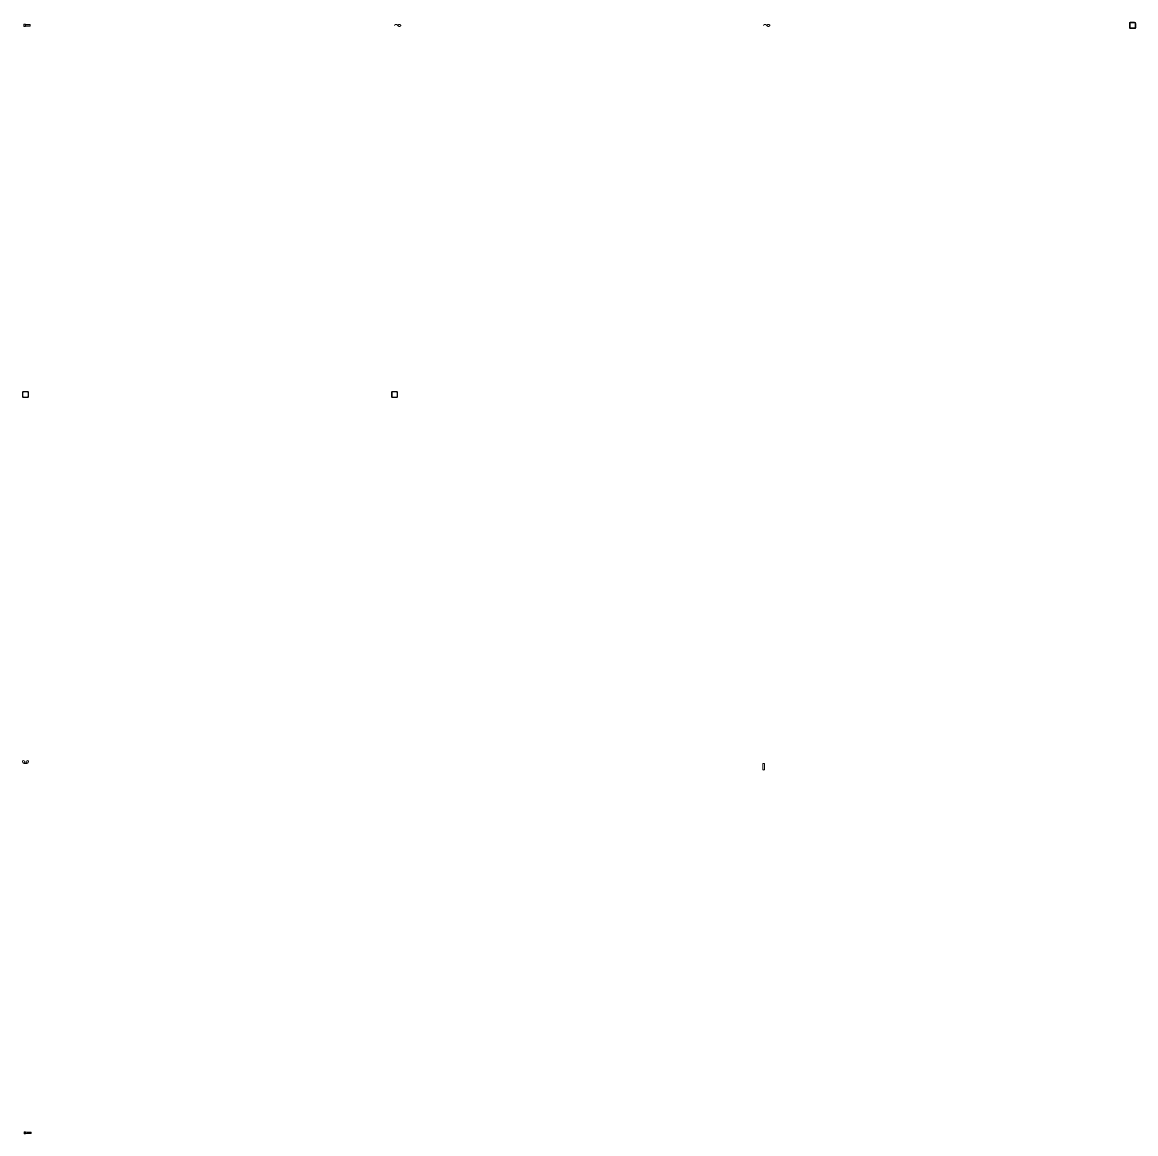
# Model space of a CAD drawing. Header units: millimetres. Extents: x 1474 to 10525, y -10508 to -1475.
import ezdxf

# ---------------------------------------------------------------- set-up
doc = ezdxf.new("R2010")
doc.units = ezdxf.units.MM
doc.header["$LTSCALE"] = 50
doc.header["$PDMODE"] = 1
doc.header["$PDSIZE"] = -2
doc.linetypes.add('VW-02 Medium Dashed', pattern=[3.527298, 2.469236, -1.058062])
for name, color, linetype, lineweight in [('pio-Hole - Drilled', 7, 'Continuous', 5), ('pio-Screw and Nut (Inch)', 7, 'Continuous', 5), ('pio-Screw and Nut (ISO)', 7, 'Continuous', 5), ('pio-Shaft Break', 7, 'Continuous', 5), ('pio-Shaft Break 2', 7, 'Continuous', 5), ('pio-Square Tubing', 7, 'Continuous', 5), ('pio-Square Tubing (Inch)', 7, 'Continuous', 5), ('pio-Square Tubing (Metric)', 7, 'Continuous', 5), ('pio-Square Tubing - 3D', 7, 'Continuous', 5), ('pio-Wing Nut (DIN)', 7, 'Continuous', 5), ('pio-Wing Nut (DIN)-3D', 7, 'Continuous', 5)]:
    doc.layers.add(name, color=color, linetype=linetype, lineweight=lineweight)

# ---------------------------------------------------------------- blocks, each defined once
blk = doc.blocks.new('Group')
at = {"color": 255, "linetype": 'Continuous', "lineweight": 5, "transparency": 33554687}
blk.add_wipeout([(0, -6.4), (36.9, -6.4), (38, -5.3), (38, 5.3), (36.9, 6.3), (0, 6.3)], dxfattribs=at).dxf.layer = 'pio-Screw and Nut (Inch)'
at = {"layer": 'pio-Screw and Nut (Inch)', "color": 7, "linetype": 'VW-02 Medium Dashed', "lineweight": 5, "transparency": 33554687}
for p, q in [((38, 5.3), (0, 5.3)), ((38, -5.3), (0, -5.3))]:
    blk.add_line(p, q, dxfattribs=at)
at = {"layer": 'pio-Screw and Nut (Inch)', "color": 7, "linetype": 'Continuous', "lineweight": 5, "transparency": 33554687}
blk.add_line((36.9, -6.4), (36.9, 6.3), dxfattribs=at)
at = {"layer": 'pio-Screw and Nut (Inch)', "color": 7, "linetype": 'Continuous', "lineweight": 5, "transparency": 33554687, "flags": 128}
blk.add_lwpolyline([(0, -6.4), (36.9, -6.4), (38, -5.3), (38, 5.3), (36.9, 6.3), (0, 6.3)], dxfattribs=at)
at = {"color": 255, "linetype": 'Continuous', "lineweight": 5, "transparency": 33554687}
blk.add_wipeout([(0, -9.5), (-11.4, -9.5), (-12.7, -8.3), (-12.7, 8.3), (-11.4, 9.5), (0, 9.5)], dxfattribs=at).dxf.layer = 'pio-Screw and Nut (Inch)'
at = {"layer": 'pio-Screw and Nut (Inch)', "color": 7, "linetype": 'Continuous', "lineweight": 5, "transparency": 33554687}
blk.add_line((-11.4, 9.5), (-11.4, -9.5), dxfattribs=at)
at = {"layer": 'pio-Screw and Nut (Inch)', "color": 7, "linetype": 'Continuous', "lineweight": 5, "transparency": 33554687, "flags": 128}
blk.add_lwpolyline([(0, -9.5), (-11.4, -9.5), (-12.7, -8.3), (-12.7, 8.3), (-11.4, 9.5), (0, 9.5)], close=True, dxfattribs=at)
blk = doc.blocks.new('Group-1')
at = {"layer": 'pio-Screw and Nut (Inch)', "color": 7, "transparency": 33554687}
blk.add_blockref('Group', (0, 0), dxfattribs=at)
blk = doc.blocks.new('Group-2')
at = {"layer": 'pio-Screw and Nut (Inch)', "color": 7, "transparency": 33554687}
blk.add_blockref('Group-1', (0, 0), dxfattribs=at)
blk = doc.blocks.new('obj-00')
at = {"layer": 'pio-Screw and Nut (Inch)', "color": 7, "transparency": 33554687}
blk.add_blockref('Group-2', (0, 0), dxfattribs=at)
blk = doc.blocks.new('Group-3')
at = {"color": 255, "linetype": 'Continuous', "lineweight": 5, "transparency": 33554687}
blk.add_wipeout([(0, 0), (0.1, 0.8), (0.3, 1.6), (0.7, 2.4), (1.2, 3.2), (1.9, 4), (2.8, 4.8), (3.8, 5.6), (4.9, 6.3), (7.4, 7.6), (9.9, 8.3), (12.5, 8.4), (15, 7.9), (17.6, 6.8), (20.2, 5.2), (22.8, 2.9), (25.4, 0)], dxfattribs=at).dxf.layer = 'pio-Shaft Break'
at = {"layer": 'pio-Shaft Break', "color": 7, "linetype": 'Continuous', "lineweight": 5, "transparency": 33554687}
blk.add_open_spline([(0, 0), (0, 3.2), (4.9, 6.3), (14.8, 12.7), (25.4, 0)], degree=2, knots=[0, 0, 0, 0.333374, 0.333374, 1, 1, 1], dxfattribs=at)
at = {"color": 255, "linetype": 'Continuous', "lineweight": 5, "transparency": 33554687}
blk.add_wipeout([(25.4, 0), (28, -2.9), (30.6, -5.2), (33.2, -6.8), (35.8, -7.9), (38.3, -8.4), (40.9, -8.3), (43.4, -7.6), (45.9, -6.3), (47, -5.6), (48, -4.8), (48.9, -4), (49.6, -3.2), (50.1, -2.4), (50.5, -1.6), (50.7, -0.8), (50.8, 0), (50.7, 0.8), (50.5, 1.6), (50.1, 2.4), (49.6, 3.2), (48.9, 4), (48, 4.8), (47, 5.6), (45.9, 6.3), (43.4, 7.6), (40.9, 8.3), (38.3, 8.4), (35.8, 7.9), (33.2, 6.8), (30.6, 5.2), (28, 2.9)], dxfattribs=at).dxf.layer = 'pio-Shaft Break'
at = {"layer": 'pio-Shaft Break', "color": 7, "linetype": 'Continuous', "lineweight": 5, "transparency": 33554687}
blk.add_open_spline([(25.4, 0), (36, -12.7), (45.9, -6.3), (55.7, 0), (45.9, 6.3), (36, 12.7), (25.4, 0)], degree=2, knots=[0, 0, 0, 0.333313, 0.333313, 0.666687, 0.666687, 1, 1, 1], dxfattribs=at)
blk = doc.blocks.new('obj-01')
at = {"layer": 'pio-Shaft Break', "color": 7, "transparency": 33554687}
blk.add_blockref('Group-3', (0, 0), dxfattribs=at)
blk = doc.blocks.new('Group-4')
at = {"color": 255, "linetype": 'Continuous', "lineweight": 5, "transparency": 33554687}
blk.add_wipeout([(0, 0), (0.1, 0.8), (0.3, 1.6), (0.7, 2.4), (1.2, 3.2), (1.9, 4), (2.8, 4.8), (3.8, 5.6), (4.9, 6.3), (7.4, 7.6), (9.9, 8.3), (12.5, 8.4), (15, 7.9), (17.6, 6.8), (20.2, 5.2), (22.8, 2.9), (25.4, 0)], dxfattribs=at).dxf.layer = 'pio-Shaft Break 2'
at = {"layer": 'pio-Shaft Break 2', "color": 7, "linetype": 'Continuous', "lineweight": 5, "transparency": 33554687}
blk.add_open_spline([(0, 0), (0, 3.2), (4.9, 6.3), (14.8, 12.7), (25.4, 0)], degree=2, knots=[0, 0, 0, 0.333374, 0.333374, 1, 1, 1], dxfattribs=at)
at = {"color": 255, "linetype": 'Continuous', "lineweight": 5, "transparency": 33554687}
blk.add_wipeout([(25.4, 0), (28, -2.9), (30.6, -5.2), (33.2, -6.8), (35.8, -7.9), (38.3, -8.4), (40.9, -8.3), (43.4, -7.6), (45.9, -6.3), (47, -5.6), (48, -4.8), (48.9, -4), (49.6, -3.2), (50.1, -2.4), (50.5, -1.6), (50.7, -0.8), (50.8, 0), (50.7, 0.8), (50.5, 1.6), (50.1, 2.4), (49.6, 3.2), (48.9, 4), (48, 4.8), (47, 5.6), (45.9, 6.3), (43.4, 7.6), (40.9, 8.3), (38.3, 8.4), (35.8, 7.9), (33.2, 6.8), (30.6, 5.2), (28, 2.9)], dxfattribs=at).dxf.layer = 'pio-Shaft Break 2'
at = {"layer": 'pio-Shaft Break 2', "color": 7, "linetype": 'Continuous', "lineweight": 5, "transparency": 33554687}
blk.add_open_spline([(25.4, 0), (36, -12.7), (45.9, -6.3), (55.7, 0), (45.9, 6.3), (36, 12.7), (25.4, 0)], degree=2, knots=[0, 0, 0, 0.333313, 0.333313, 0.666687, 0.666687, 1, 1, 1], dxfattribs=at)
blk = doc.blocks.new('obj-02')
at = {"layer": 'pio-Shaft Break 2', "color": 7, "transparency": 33554687}
blk.add_blockref('Group-4', (0, 0), dxfattribs=at)
blk = doc.blocks.new('obj-03')
at = {"color": 255, "linetype": 'Continuous', "lineweight": 5, "transparency": 33554687}
blk.add_wipeout([(25.4, 15.9), (25.4, -15.9), (25.4, -16.8), (25.2, -17.7), (25, -18.6), (24.7, -19.5), (24.3, -20.4), (23.8, -21.2), (23.2, -21.9), (22.6, -22.6), (21.9, -23.2), (21.2, -23.8), (20.4, -24.3), (19.5, -24.7), (18.6, -25), (17.7, -25.2), (16.8, -25.4), (15.9, -25.4), (0, -25.4), (0, -20.6), (15.9, -20.6), (16.3, -20.6), (16.8, -20.5), (17.3, -20.4), (17.7, -20.3), (18.1, -20.1), (18.5, -19.8), (18.9, -19.6), (19.2, -19.2), (19.6, -18.9), (19.8, -18.5), (20.1, -18.1), (20.3, -17.7), (20.4, -17.3), (20.5, -16.8), (20.6, -16.3), (20.6, -15.9), (20.6, 0), (20.6, 15.9), (20.6, 16.3), (20.5, 16.8), (20.4, 17.3), (20.3, 17.7), (20.1, 18.1), (19.8, 18.5), (19.6, 18.9), (19.2, 19.2), (18.9, 19.6), (18.5, 19.8), (18.1, 20.1), (17.7, 20.3), (17.3, 20.4), (16.8, 20.5), (16.3, 20.6), (15.9, 20.6), (0, 20.6), (0, 25.4), (15.9, 25.4), (16.8, 25.4), (17.7, 25.2), (18.6, 25), (19.5, 24.7), (20.4, 24.3), (21.2, 23.8), (21.9, 23.2), (22.6, 22.6), (23.2, 21.9), (23.8, 21.2), (24.3, 20.4), (24.7, 19.5), (25, 18.6), (25.2, 17.7), (25.4, 16.8)], dxfattribs=at).dxf.layer = 'pio-Square Tubing'
at = {"layer": 'pio-Square Tubing', "color": 7, "linetype": 'Continuous', "lineweight": 5, "transparency": 33554687, "flags": 128}
for points in [[(-25.4, -15.9, 0.414214), (-15.9, -25.4), (15.9, -25.4, 0.414214), (25.4, -15.9), (25.4, 15.9, 0.414214), (15.9, 25.4), (-15.9, 25.4, 0.414214), (-25.4, 15.9)], [(-20.6, -15.9, 0.414214), (-15.9, -20.6), (15.9, -20.6, 0.414214), (20.6, -15.9), (20.6, 15.9, 0.414214), (15.9, 20.6), (-15.9, 20.6, 0.414214), (-20.6, 15.9)]]:
    blk.add_lwpolyline(points, format="xyb", close=True, dxfattribs=at)
blk = doc.blocks.new('obj-04')
at = {"color": 255, "linetype": 'Continuous', "lineweight": 5, "transparency": 33554687}
blk.add_wipeout([(25.4, 15.9), (25.4, -15.9), (25.4, -16.8), (25.2, -17.7), (25, -18.6), (24.7, -19.5), (24.3, -20.4), (23.8, -21.2), (23.2, -21.9), (22.6, -22.6), (21.9, -23.2), (21.2, -23.8), (20.4, -24.3), (19.5, -24.7), (18.6, -25), (17.7, -25.2), (16.8, -25.4), (15.9, -25.4), (0, -25.4), (0, -20.6), (15.9, -20.6), (16.3, -20.6), (16.8, -20.5), (17.3, -20.4), (17.7, -20.3), (18.1, -20.1), (18.5, -19.8), (18.9, -19.6), (19.2, -19.2), (19.6, -18.9), (19.8, -18.5), (20.1, -18.1), (20.3, -17.7), (20.4, -17.3), (20.5, -16.8), (20.6, -16.3), (20.6, -15.9), (20.6, 0), (20.6, 15.9), (20.6, 16.3), (20.5, 16.8), (20.4, 17.3), (20.3, 17.7), (20.1, 18.1), (19.8, 18.5), (19.6, 18.9), (19.2, 19.2), (18.9, 19.6), (18.5, 19.8), (18.1, 20.1), (17.7, 20.3), (17.3, 20.4), (16.8, 20.5), (16.3, 20.6), (15.9, 20.6), (0, 20.6), (0, 25.4), (15.9, 25.4), (16.8, 25.4), (17.7, 25.2), (18.6, 25), (19.5, 24.7), (20.4, 24.3), (21.2, 23.8), (21.9, 23.2), (22.6, 22.6), (23.2, 21.9), (23.8, 21.2), (24.3, 20.4), (24.7, 19.5), (25, 18.6), (25.2, 17.7), (25.4, 16.8)], dxfattribs=at).dxf.layer = 'pio-Square Tubing (Inch)'
at = {"layer": 'pio-Square Tubing (Inch)', "color": 7, "linetype": 'Continuous', "lineweight": 5, "transparency": 33554687, "flags": 128}
for points in [[(-25.4, -15.9, 0.414214), (-15.9, -25.4), (15.9, -25.4, 0.414214), (25.4, -15.9), (25.4, 15.9, 0.414214), (15.9, 25.4), (-15.9, 25.4, 0.414214), (-25.4, 15.9)], [(-15.9, -20.6, -0.414214), (-20.6, -15.9), (-20.6, 15.9, -0.414214), (-15.9, 20.6), (15.9, 20.6, -0.414214), (20.6, 15.9), (20.6, -15.9, -0.414214), (15.9, -20.6)]]:
    blk.add_lwpolyline(points, format="xyb", close=True, dxfattribs=at)
blk = doc.blocks.new('obj-05')
at = {"color": 255, "linetype": 'Continuous', "lineweight": 5, "transparency": 33554687}
blk.add_wipeout([(25.4, 15.9), (25.4, -15.9), (25.4, -16.8), (25.2, -17.7), (25, -18.6), (24.7, -19.5), (24.3, -20.4), (23.8, -21.2), (23.2, -21.9), (22.6, -22.6), (21.9, -23.2), (21.2, -23.8), (20.4, -24.3), (19.5, -24.7), (18.6, -25), (17.7, -25.2), (16.8, -25.4), (15.9, -25.4), (0, -25.4), (0, -20.6), (15.9, -20.6), (16.3, -20.6), (16.8, -20.5), (17.3, -20.4), (17.7, -20.3), (18.1, -20.1), (18.5, -19.8), (18.9, -19.6), (19.2, -19.2), (19.6, -18.9), (19.8, -18.5), (20.1, -18.1), (20.3, -17.7), (20.4, -17.3), (20.5, -16.8), (20.6, -16.3), (20.6, -15.9), (20.6, 0), (20.6, 15.9), (20.6, 16.3), (20.5, 16.8), (20.4, 17.3), (20.3, 17.7), (20.1, 18.1), (19.8, 18.5), (19.6, 18.9), (19.2, 19.2), (18.9, 19.6), (18.5, 19.8), (18.1, 20.1), (17.7, 20.3), (17.3, 20.4), (16.8, 20.5), (16.3, 20.6), (15.9, 20.6), (0, 20.6), (0, 25.4), (15.9, 25.4), (16.8, 25.4), (17.7, 25.2), (18.6, 25), (19.5, 24.7), (20.4, 24.3), (21.2, 23.8), (21.9, 23.2), (22.6, 22.6), (23.2, 21.9), (23.8, 21.2), (24.3, 20.4), (24.7, 19.5), (25, 18.6), (25.2, 17.7), (25.4, 16.8)], dxfattribs=at).dxf.layer = 'pio-Square Tubing (Metric)'
at = {"layer": 'pio-Square Tubing (Metric)', "color": 7, "linetype": 'Continuous', "lineweight": 5, "transparency": 33554687, "flags": 128}
for points in [[(-25.4, -15.9, 0.414214), (-15.9, -25.4), (15.9, -25.4, 0.414214), (25.4, -15.9), (25.4, 15.9, 0.414214), (15.9, 25.4), (-15.9, 25.4, 0.414214), (-25.4, 15.9)], [(-15.9, -20.6, -0.414214), (-20.6, -15.9), (-20.6, 15.9, -0.414214), (-15.9, 20.6), (15.9, 20.6, -0.414214), (20.6, 15.9), (20.6, -15.9, -0.414214), (15.9, -20.6)]]:
    blk.add_lwpolyline(points, format="xyb", close=True, dxfattribs=at)
blk = doc.blocks.new('obj-06')
at = {"layer": 'pio-Square Tubing - 3D', "color": 7, "linetype": 'Continuous', "lineweight": 5, "transparency": 33554687}
for p in [(0, 0), (0, 0, 300)]:
    blk.add_point(p, dxfattribs=at)
at = {"layer": 'pio-Square Tubing - 3D', "color": 0, "flags": 1}
for tag in ['IFC_UUID', 'instanceID']:
    blk.add_attdef(tag, (7474.6, -4525.4), '', height=0.18, dxfattribs=at)
blk = doc.blocks.new('obj-07')
at = {"layer": 'pio-Wing Nut (DIN)-3D', "color": 7, "linetype": 'Continuous', "lineweight": 5, "transparency": 33554687}
blk.add_point((0, 0), dxfattribs=at)
at = {"layer": 'pio-Wing Nut (DIN)-3D', "color": 0, "flags": 1}
for tag in ['IFC_UUID', 'instanceID']:
    blk.add_attdef(tag, (10474.5, -4500), '', height=0.18, dxfattribs=at)
blk = doc.blocks.new('obj-08')
at = {"color": 255, "linetype": 'Continuous', "lineweight": 5, "transparency": 33554687}
blk.add_wipeout([(9.5, 17.9), (9.8, 19.2), (10.2, 20.4), (10.9, 21.6), (11.8, 22.6), (12.8, 23.5), (13.9, 24.2), (15.2, 24.7), (16.5, 25), (17.8, 25), (19.1, 24.9), (20.4, 24.5), (21.6, 23.9), (22.7, 23.1), (23.6, 22.2), (24.4, 21.1), (25, 19.9), (25.4, 18.6), (25.5, 17.3), (25.5, 16), (25.2, 14.7), (24.7, 13.4), (24, 12.3), (23.1, 11.3), (22.1, 10.4), (10, 0), (-10, 0), (-22.1, 10.4), (-23.1, 11.3), (-24, 12.3), (-24.7, 13.4), (-25.2, 14.7), (-25.5, 16), (-25.5, 17.3), (-25.4, 18.6), (-24.4, 21.1), (-23.6, 22.2), (-22.7, 23.1), (-21.6, 23.9), (-20.4, 24.5), (-19.1, 24.9), (-17.8, 25), (-15.2, 24.7), (-13.9, 24.2), (-12.8, 23.5), (-11.8, 22.6), (-10.9, 21.6), (-10.2, 20.4), (-9.8, 19.2), (-9.5, 17.9), (-8.5, 12.9), (-8.4, 12.8), (-8.3, 12.6), (-8.2, 12.4), (-8, 12.3), (-7.9, 12.2), (-7.7, 12.1), (-7.5, 12), (-7.3, 12), (0, 12), (7.3, 12), (7.5, 12), (7.7, 12.1), (7.9, 12.2), (8, 12.3), (8.2, 12.4), (8.3, 12.6), (8.4, 12.8), (8.5, 12.9)], dxfattribs=at).dxf.layer = 'pio-Wing Nut (DIN)'
at = {"layer": 'pio-Wing Nut (DIN)', "color": 7, "linetype": 'Continuous', "lineweight": 5, "transparency": 33554687}
for p, q in [((-8.2, 12), (-10, 0)), ((10, 0), (8.2, 12))]:
    blk.add_line(p, q, dxfattribs=at)
at = {"layer": 'pio-Wing Nut (DIN)', "color": 7, "linetype": 'Continuous', "lineweight": 5, "transparency": 33554687, "flags": 128}
blk.add_lwpolyline([(9.5, 17.9, -0.345424), (16.5, 25, -0.345424), (25, 19.9, -0.345424), (22.1, 10.4), (10, 0), (-10, 0), (-22.1, 10.4, -1.549824), (-9.5, 17.9), (-8.5, 12.9, 0.353776), (-7.3, 12), (7.3, 12, 0.353776), (8.5, 12.9)], format="xyb", close=True, dxfattribs=at)
blk = doc.blocks.new('Group-5')
at = {"color": 255, "linetype": 'Continuous', "lineweight": 5, "transparency": 33554687}
blk.add_wipeout([(-6.3, 0), (6.3, 0), (6.3, -50.8), (-6.3, -50.8)], dxfattribs=at).dxf.layer = 'pio-Hole - Drilled'
at = {"layer": 'pio-Hole - Drilled', "color": 7, "linetype": 'Continuous', "lineweight": 5, "transparency": 33554687, "flags": 128}
blk.add_lwpolyline([(-6.3, 0), (6.3, 0), (6.3, -50.8), (-6.3, -50.8)], close=True, dxfattribs=at)
at = {"color": 255, "linetype": 'Continuous', "lineweight": 5, "transparency": 33554687}
blk.add_wipeout([(-6.3, -50.8), (-6.3, -50.8), (0, -54.5), (6.3, -50.8)], dxfattribs=at).dxf.layer = 'pio-Hole - Drilled'
at = {"layer": 'pio-Hole - Drilled', "color": 7, "linetype": 'Continuous', "lineweight": 5, "transparency": 33554687, "flags": 128}
blk.add_lwpolyline([(-6.3, -50.8), (-6.3, -50.8), (0, -54.5), (6.3, -50.8)], close=True, dxfattribs=at)
blk = doc.blocks.new('obj-10')
at = {"layer": 'pio-Hole - Drilled', "color": 7, "transparency": 33554687}
blk.add_blockref('Group-5', (0, 0), dxfattribs=at)
blk = doc.blocks.new('Group-6')
at = {"color": 255, "linetype": 'Continuous', "lineweight": 5, "transparency": 33554687}
blk.add_wipeout([(0, -5), (44.18805, -5), (45, -4.18805), (45, 4.18805), (44.18805, 5), (0, 5)], dxfattribs=at).dxf.layer = 'pio-Screw and Nut (ISO)'
at = {"layer": 'pio-Screw and Nut (ISO)', "color": 7, "linetype": 'Continuous', "lineweight": 5, "transparency": 33554687}
for p, q in [((13, 4.18805), (8.5, 5)), ((13, -5), (13, 5)), ((45, 4.18805), (13, 4.18805)), ((44.18805, -5), (44.18805, 5)), ((13, -4.18805), (8.5, -5)), ((45, -4.18805), (13, -4.18805))]:
    blk.add_line(p, q, dxfattribs=at)
at = {"layer": 'pio-Screw and Nut (ISO)', "color": 7, "linetype": 'Continuous', "lineweight": 5, "transparency": 33554687, "flags": 128}
blk.add_lwpolyline([(0, -5), (44.18805, -5), (45, -4.18805), (45, 4.18805), (44.18805, 5), (0, 5)], dxfattribs=at)
at = {"color": 255, "linetype": 'Continuous', "lineweight": 5, "transparency": 33554687}
blk.add_wipeout([(0, -8), (-9, -8), (-10, -7), (-10, 7), (-9, 8), (0, 8)], dxfattribs=at).dxf.layer = 'pio-Screw and Nut (ISO)'
at = {"layer": 'pio-Screw and Nut (ISO)', "color": 7, "linetype": 'Continuous', "lineweight": 5, "transparency": 33554687}
blk.add_line((-9, 8), (-9, -8), dxfattribs=at)
at = {"layer": 'pio-Screw and Nut (ISO)', "color": 7, "linetype": 'Continuous', "lineweight": 5, "transparency": 33554687, "flags": 128}
blk.add_lwpolyline([(0, -8), (-9, -8), (-10, -7), (-10, 7), (-9, 8), (0, 8)], close=True, dxfattribs=at)
blk = doc.blocks.new('Group-7')
at = {"layer": 'pio-Screw and Nut (ISO)', "color": 7, "transparency": 33554687}
blk.add_blockref('Group-6', (0, 0), dxfattribs=at)
blk = doc.blocks.new('Group-8')
at = {"layer": 'pio-Screw and Nut (ISO)', "color": 7, "transparency": 33554687}
blk.add_blockref('Group-7', (0, 0), dxfattribs=at)
blk = doc.blocks.new('obj-12')
at = {"layer": 'pio-Screw and Nut (ISO)', "color": 7, "transparency": 33554687}
blk.add_blockref('Group-8', (0, 0), dxfattribs=at)

msp = doc.modelspace()

# ---------------------------------------------------------------- block references
at = {"layer": 'pio-Hole - Drilled', "color": 7, "transparency": 33554687}
msp.add_blockref('obj-10', (7500, -7500), dxfattribs=at)
at = {"layer": 'pio-Screw and Nut (Inch)', "color": 7, "transparency": 33554687}
msp.add_blockref('obj-00', (1500, -1500), dxfattribs=at)
at = {"layer": 'pio-Screw and Nut (ISO)', "color": 7, "transparency": 33554687}
msp.add_blockref('obj-12', (1500, -10500), dxfattribs=at)
at = {"layer": 'pio-Shaft Break', "color": 7, "transparency": 33554687}
msp.add_blockref('obj-01', (4500, -1500), dxfattribs=at)
at = {"layer": 'pio-Shaft Break 2', "color": 7, "transparency": 33554687}
msp.add_blockref('obj-02', (7500, -1500), dxfattribs=at)
at = {"layer": 'pio-Square Tubing', "color": 7, "transparency": 33554687}
msp.add_blockref('obj-03', (10500, -1500), dxfattribs=at)
at = {"layer": 'pio-Square Tubing (Inch)', "color": 7, "transparency": 33554687}
msp.add_blockref('obj-04', (1500, -4500), dxfattribs=at)
at = {"layer": 'pio-Square Tubing (Metric)', "color": 7, "transparency": 33554687}
msp.add_blockref('obj-05', (4500, -4500), dxfattribs=at)
at = {"layer": 'pio-Square Tubing - 3D', "color": 7, "transparency": 33554687}
msp.add_blockref('obj-06', (7500, -4500), dxfattribs=at)
at = {"layer": 'pio-Wing Nut (DIN)', "color": 7, "transparency": 33554687}
msp.add_blockref('obj-08', (1500, -7500), dxfattribs=at)
at = {"layer": 'pio-Wing Nut (DIN)-3D', "color": 7, "transparency": 33554687}
msp.add_blockref('obj-07', (10500, -4500), dxfattribs=at)

doc.saveas('drawing.dxf')
